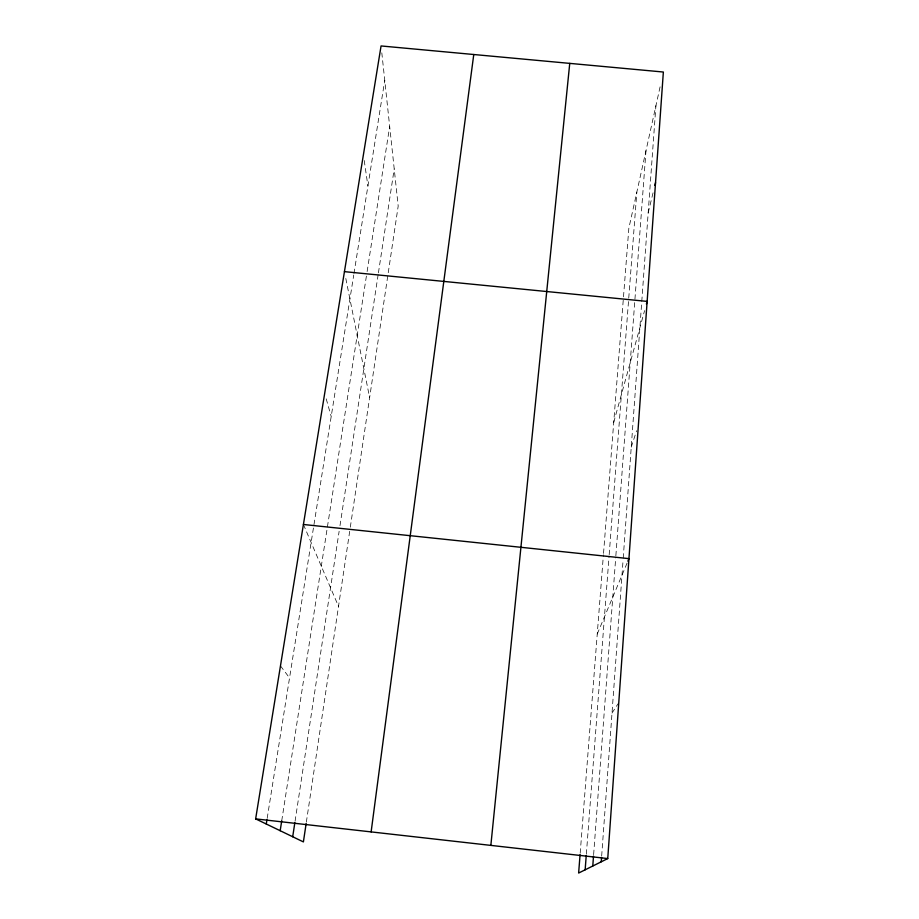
<?xml version="1.0" encoding="UTF-8"?>
<svg xmlns="http://www.w3.org/2000/svg" width="919" height="919" viewBox="0 0 919 919"><rect width="100%" height="100%" fill="white"/><g stroke="black" fill="none" stroke-linecap="round" stroke-linejoin="round"><path stroke-width="0.69" stroke-dasharray="4.59 3.45" d="M601.669 856.071L623.116 559.568M623.22 558.143L655.925 105.662M593.628 854.647L615.753 557.201M615.856 555.777L645.988 150.647M586.345 854.188L609.079 556.087M609.182 554.674L636.833 192.105M580.188 853.211L603.415 554.789M603.53 553.376L623.381 298.284M623.496 296.86L628.837 228.314L660.577 84.64M306.349 822.137L350.105 528.597M350.311 527.184L398.191 206.063L381.81 52.831M295.068 821.207L339.134 531.297M339.996 525.657L378.203 274.276M378.421 272.863L394.217 168.935M281.719 820.839L366.888 272.977M367.118 271.565L389.679 126.443M267.165 818.392L353.746 274.988M353.964 273.586L384.751 80.367M648.171 212.921L653.524 190.911M613.72 422.384L644.598 310.611M631.238 447.105L636.603 430.735M597.247 634.007L627.884 561.187M612.008 713.075L618.016 703.793M280.467 665.873L289.542 677.935M303.419 524.485L338.514 606.345M326.211 398.857L331.196 416.479M345.808 278.48L369.633 397.617M364.223 160.503L367.922 186.006"/><path stroke-width="1.38" d="M580.073 854.636L578.637 873.05L607.746 858.564L663.357 72.027L381.063 45.95L255.643 818.886L303.396 841.907L306.142 823.55M601.256 861.792L601.566 857.507M592.778 866.02L593.513 856.071M585.15 869.811L586.23 855.612M490.849 845.388L569.746 63.377M371.127 831.902L473.767 54.52M292.702 836.749L294.85 822.62M280.18 830.719L281.719 820.839M266.269 824.01L266.947 819.794M654.868 185.408L655.534 182.663M646.413 304.028L647.137 301.398L344.441 271.645M627.884 561.187L628.952 558.637L303.419 524.485M255.643 818.886L607.746 858.564"/></g></svg>
